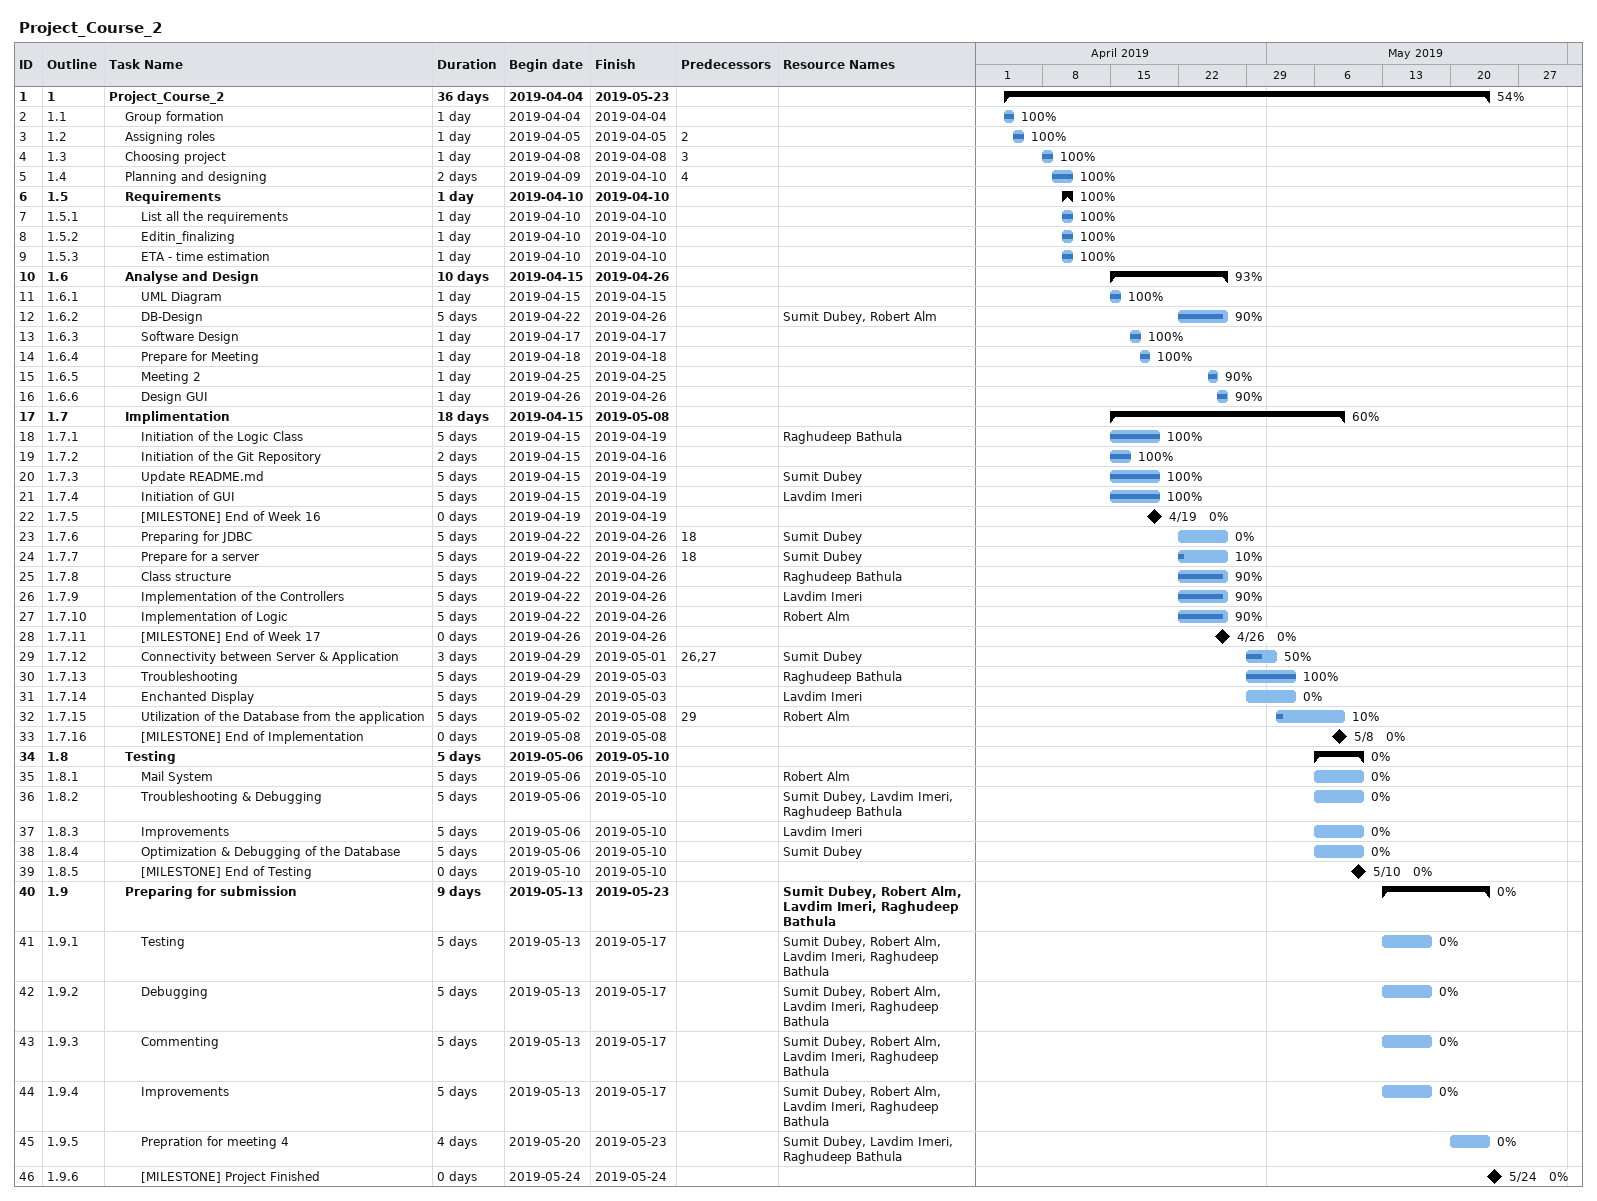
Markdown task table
Project_Course_2

| ID | WBS | Task | Duration | Start | Finish | Predecessors | Resources | % complete |
|---|---|---|---|---|---|---|---|---|
| 1 | 1 | **Project_Course_2** | 36d | 2019-04-04 | 2019-05-23 |  |  | 54 |
| 2 | 1.1 | Group formation | 1d | 2019-04-04 | 2019-04-04 |  |  | 100 |
| 3 | 1.2 | Assigning roles | 1d | 2019-04-05 | 2019-04-05 | 2 |  | 100 |
| 4 | 1.3 | Choosing project | 1d | 2019-04-08 | 2019-04-08 | 3 |  | 100 |
| 5 | 1.4 | Planning and designing | 2d | 2019-04-09 | 2019-04-10 | 4 |  | 100 |
| 6 | 1.5 | **Requirements** | 1d | 2019-04-10 | 2019-04-10 |  |  | 100 |
| 7 | 1.5.1 | List all the requirements | 1d | 2019-04-10 | 2019-04-10 |  |  | 100 |
| 8 | 1.5.2 | Editin_finalizing | 1d | 2019-04-10 | 2019-04-10 |  |  | 100 |
| 9 | 1.5.3 | ETA - time estimation | 1d | 2019-04-10 | 2019-04-10 |  |  | 100 |
| 10 | 1.6 | **Analyse and Design** | 10d | 2019-04-15 | 2019-04-26 |  |  | 93 |
| 11 | 1.6.1 | UML Diagram | 1d | 2019-04-15 | 2019-04-15 |  |  | 100 |
| 12 | 1.6.2 | DB-Design | 5d | 2019-04-22 | 2019-04-26 |  | Sumit Dubey, Robert Alm | 90 |
| 13 | 1.6.3 | Software Design | 1d | 2019-04-17 | 2019-04-17 |  |  | 100 |
| 14 | 1.6.4 | Prepare for Meeting | 1d | 2019-04-18 | 2019-04-18 |  |  | 100 |
| 15 | 1.6.5 | Meeting 2 | 1d | 2019-04-25 | 2019-04-25 |  |  | 90 |
| 16 | 1.6.6 | Design GUI | 1d | 2019-04-26 | 2019-04-26 |  |  | 90 |
| 17 | 1.7 | **Implimentation** | 18d | 2019-04-15 | 2019-05-08 |  |  | 60 |
| 18 | 1.7.1 | Initiation of the Logic Class | 5d | 2019-04-15 | 2019-04-19 |  | Raghudeep Bathula | 100 |
| 19 | 1.7.2 | Initiation of the Git Repository | 2d | 2019-04-15 | 2019-04-16 |  |  | 100 |
| 20 | 1.7.3 | Update README.md | 5d | 2019-04-15 | 2019-04-19 |  | Sumit Dubey | 100 |
| 21 | 1.7.4 | Initiation of GUI | 5d | 2019-04-15 | 2019-04-19 |  | Lavdim Imeri | 100 |
| 22 | 1.7.5 | [MILESTONE] End of Week 16 | 0d | 2019-04-19 | 2019-04-19 |  |  | 0 |
| 23 | 1.7.6 | Preparing for JDBC | 5d | 2019-04-22 | 2019-04-26 | 18 | Sumit Dubey | 0 |
| 24 | 1.7.7 | Prepare for a server | 5d | 2019-04-22 | 2019-04-26 | 18 | Sumit Dubey | 10 |
| 25 | 1.7.8 | Class structure | 5d | 2019-04-22 | 2019-04-26 |  | Raghudeep Bathula | 90 |
| 26 | 1.7.9 | Implementation of the Controllers | 5d | 2019-04-22 | 2019-04-26 |  | Lavdim Imeri | 90 |
| 27 | 1.7.10 | Implementation of Logic | 5d | 2019-04-22 | 2019-04-26 |  | Robert Alm | 90 |
| 28 | 1.7.11 | [MILESTONE] End of Week 17 | 0d | 2019-04-26 | 2019-04-26 |  |  | 0 |
| 29 | 1.7.12 | Connectivity between Server & Application | 3d | 2019-04-29 | 2019-05-01 | 26, 27 | Sumit Dubey | 50 |
| 30 | 1.7.13 | Troubleshooting | 5d | 2019-04-29 | 2019-05-03 |  | Raghudeep Bathula | 100 |
| 31 | 1.7.14 | Enchanted Display | 5d | 2019-04-29 | 2019-05-03 |  | Lavdim Imeri | 0 |
| 32 | 1.7.15 | Utilization of the Database from the application | 5d | 2019-05-02 | 2019-05-08 | 29 | Robert Alm | 10 |
| 33 | 1.7.16 | [MILESTONE] End of Implementation | 0d | 2019-05-08 | 2019-05-08 |  |  | 0 |
| 34 | 1.8 | **Testing** | 5d | 2019-05-06 | 2019-05-10 |  |  | 0 |
| 35 | 1.8.1 | Mail System | 5d | 2019-05-06 | 2019-05-10 |  | Robert Alm | 0 |
| 36 | 1.8.2 | Troubleshooting & Debugging | 5d | 2019-05-06 | 2019-05-10 |  | Sumit Dubey, Lavdim Imeri, Raghudeep Bathula | 0 |
| 37 | 1.8.3 | Improvements | 5d | 2019-05-06 | 2019-05-10 |  | Lavdim Imeri | 0 |
| 38 | 1.8.4 | Optimization & Debugging of the Database | 5d | 2019-05-06 | 2019-05-10 |  | Sumit Dubey | 0 |
| 39 | 1.8.5 | [MILESTONE] End of Testing | 0d | 2019-05-10 | 2019-05-10 |  |  | 0 |
| 40 | 1.9 | **Preparing for submission** | 9d | 2019-05-13 | 2019-05-23 |  | Sumit Dubey, Robert Alm, Lavdim Imeri, Raghudeep Bathula | 0 |
| 41 | 1.9.1 | Testing | 5d | 2019-05-13 | 2019-05-17 |  | Sumit Dubey, Robert Alm, Lavdim Imeri, Raghudeep Bathula | 0 |
| 42 | 1.9.2 | Debugging | 5d | 2019-05-13 | 2019-05-17 |  | Sumit Dubey, Robert Alm, Lavdim Imeri, Raghudeep Bathula | 0 |
| 43 | 1.9.3 | Commenting | 5d | 2019-05-13 | 2019-05-17 |  | Sumit Dubey, Robert Alm, Lavdim Imeri, Raghudeep Bathula | 0 |
| 44 | 1.9.4 | Improvements | 5d | 2019-05-13 | 2019-05-17 |  | Sumit Dubey, Robert Alm, Lavdim Imeri, Raghudeep Bathula | 0 |
| 45 | 1.9.5 | Prepration for meeting 4 | 4d | 2019-05-20 | 2019-05-23 |  | Sumit Dubey, Lavdim Imeri, Raghudeep Bathula | 0 |
| 46 | 1.9.6 | [MILESTONE] Project Finished | 0d | 2019-05-24 | 2019-05-24 |  |  | 0 |
